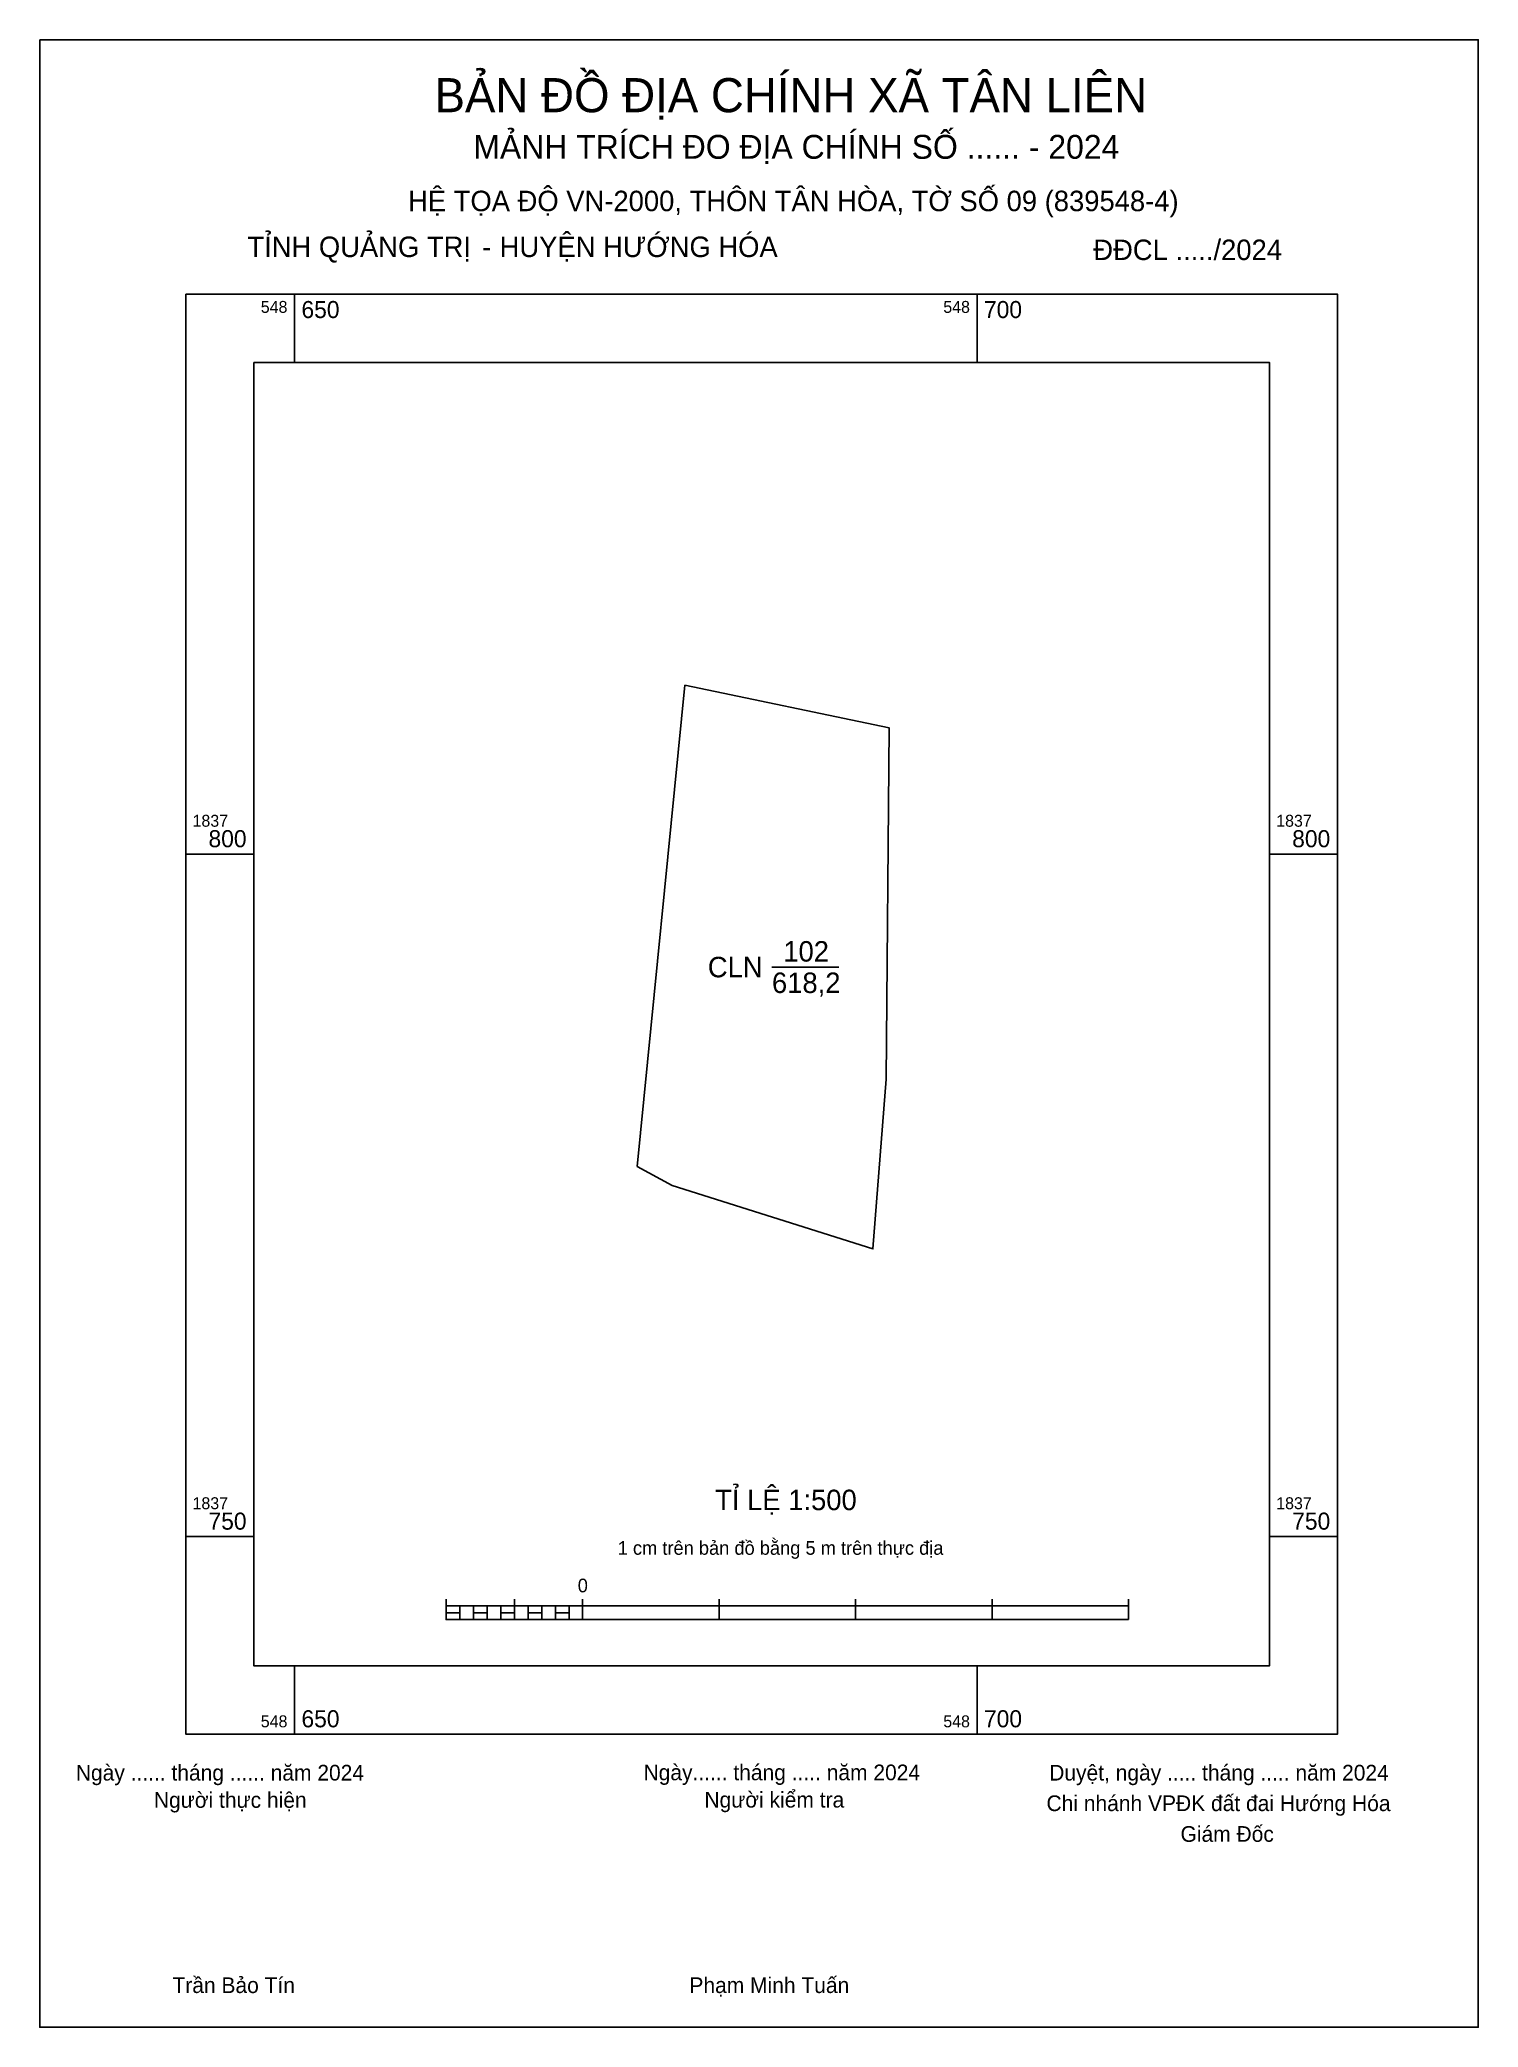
# Model space of a CAD drawing. Extents: x 548631 to 548737, y 1837714 to 1837860.
import ezdxf

# ---------------------------------------------------------------- set-up
doc = ezdxf.new("R2010")
doc.units = 0
for name, color, linetype in [('Level 1', 7, 'Continuous'), ('Level 10', 7, 'Continuous'), ('Level 13', 7, 'Continuous'), ('Level 2', 7, 'Continuous'), ('Level 6', 7, 'Continuous'), ('Level 62', 7, 'Continuous'), ('Level 63', 7, 'Continuous'), ('Level 9', 7, 'Continuous')]:
    doc.layers.add(name, color=color, linetype=linetype)

msp = doc.modelspace()

# ---------------------------------------------------------------- linework, layer by layer
at = {"layer": 'Level 1'}
for p, q in [((548631.33, 1837859.66), (548631.33, 1837859.66)), ((548736.71, 1837714.04), (548736.71, 1837714.04))]:
    msp.add_line(p, q, dxfattribs=at)
at = {"layer": 'Level 10'}
msp.add_lwpolyline([(548678.58, 1837812.38), (548693.55, 1837809.25), (548693.34, 1837783.5), (548692.37, 1837771.07), (548677.67, 1837775.72), (548675.09, 1837777.12)], close=True, dxfattribs=at)
at = {"layer": 'Level 2'}
msp.add_lwpolyline([(548631.33, 1837859.66), (548736.71, 1837859.66), (548736.71, 1837714.04), (548631.33, 1837714.04)], close=True, dxfattribs=at)
at = {"layer": 'Level 62'}
msp.add_lwpolyline([(548647.02, 1837836.02), (548721.41, 1837836.02), (548721.41, 1837740.52), (548647.02, 1837740.52)], close=True, dxfattribs=at)
at = {"layer": 'Level 63'}
for p, q in [((548631.33, 1837857.16), (548631.33, 1837859.66)), ((548631.33, 1837859.66), (548633.83, 1837859.66)), ((548631.33, 1837857.16), (548631.33, 1837859.66)), ((548631.33, 1837859.66), (548633.83, 1837859.66)), ((548734.21, 1837859.66), (548736.71, 1837859.66)), ((548734.21, 1837859.66), (548736.71, 1837859.66)), ((548736.71, 1837859.66), (548736.71, 1837857.16)), ((548736.71, 1837859.66), (548736.71, 1837857.16)), ((548631.33, 1837857.16), (548631.33, 1837857.16)), ((548631.33, 1837857.16), (548631.33, 1837857.16)), ((548650, 1837841.02), (548650, 1837836.02)), ((548700, 1837841.02), (548700, 1837836.02)), ((548642.02, 1837800), (548647.02, 1837800)), ((548721.41, 1837800), (548726.41, 1837800)), ((548642.02, 1837750), (548647.02, 1837750)), ((548721.41, 1837750), (548726.41, 1837750)), ((548661.1, 1837745.41), (548661.1, 1837743.91)), ((548661.1, 1837744.91), (548711.1, 1837744.91)), ((548662.1, 1837744.91), (548662.1, 1837743.91)), ((548663.1, 1837744.91), (548663.1, 1837743.91)), ((548664.1, 1837744.91), (548664.1, 1837743.91)), ((548665.1, 1837744.91), (548665.1, 1837743.91)), ((548666.1, 1837745.41), (548666.1, 1837743.91)), ((548666.1, 1837744.91), (548666.1, 1837743.91)), ((548667.1, 1837744.91), (548667.1, 1837743.91)), ((548668.1, 1837744.91), (548668.1, 1837743.91)), ((548669.1, 1837744.91), (548669.1, 1837743.91)), ((548670.1, 1837744.91), (548670.1, 1837743.91)), ((548671.1, 1837745.41), (548671.1, 1837743.91)), ((548671.1, 1837744.91), (548671.1, 1837743.91)), ((548681.1, 1837745.41), (548681.1, 1837743.91)), ((548691.1, 1837745.41), (548691.1, 1837743.91)), ((548701.1, 1837745.41), (548701.1, 1837743.91)), ((548711.1, 1837745.41), (548711.1, 1837743.91)), ((548661.1, 1837743.91), (548711.1, 1837743.91)), ((548650, 1837740.52), (548650, 1837735.52)), ((548700, 1837740.52), (548700, 1837735.52)), ((548631.33, 1837714.04), (548631.33, 1837716.54)), ((548631.33, 1837714.04), (548631.33, 1837716.54)), ((548736.71, 1837716.54), (548736.71, 1837714.04)), ((548736.71, 1837716.54), (548736.71, 1837714.04)), ((548633.83, 1837714.04), (548631.33, 1837714.04)), ((548633.83, 1837714.04), (548631.33, 1837714.04)), ((548736.71, 1837714.04), (548734.21, 1837714.04)), ((548736.71, 1837714.04), (548734.21, 1837714.04))]:
    msp.add_line(p, q, dxfattribs=at)
for points in [[(548642.02, 1837841.02), (548642.02, 1837735.52), (548726.41, 1837735.52), (548726.41, 1837841.02)], [(548661.1, 1837744.41), (548662.1, 1837744.41), (548662.1, 1837743.91), (548661.1, 1837743.91)], [(548661.1, 1837744.41), (548662.1, 1837744.41), (548662.1, 1837743.91), (548661.1, 1837743.91)], [(548663.1, 1837744.41), (548664.1, 1837744.41), (548664.1, 1837743.91), (548663.1, 1837743.91)], [(548665.1, 1837744.41), (548666.1, 1837744.41), (548666.1, 1837743.91), (548665.1, 1837743.91)], [(548667.1, 1837744.41), (548668.1, 1837744.41), (548668.1, 1837743.91), (548667.1, 1837743.91)], [(548669.1, 1837744.41), (548670.1, 1837744.41), (548670.1, 1837743.91), (548669.1, 1837743.91)]]:
    msp.add_lwpolyline(points, close=True, dxfattribs=at)
at = {"layer": 'Level 9'}
msp.add_line((548684.97, 1837791.72), (548689.87, 1837791.72), dxfattribs=at)

# ---------------------------------------------------------------- texts
at = {"layer": 'Level 13'}
for s, p in [('102', (548685.8, 1837792.12)), ('CLN', (548680.27, 1837790.97)), ('618,2', (548684.97, 1837789.82))]:
    msp.add_text(s, height=1.5, dxfattribs=at).set_placement(p)
at = {"layer": 'Level 6'}
for s, p in [('HỆ TỌA ÐỘ VN-2000, THÔN TÂN HÒA, TỜ SỐ 09 (839548-4)', (548658.31, 1837847.1)), ('TỈ LỆ 1:500', (548680.81, 1837751.93))]:
    msp.add_text(s, height=1.5, dxfattribs=at).set_placement(p)
at = {"layer": 'Level 63'}
for s, height, p in [('BẢN ĐỒ ĐỊA CHÍNH XÃ TÂN LIÊN', 2.5, (548660.25, 1837854.35)), ('MẢNH TRÍCH ĐO ĐỊA CHÍNH SỐ ...... - 2024', 1.75, (548663.09, 1837850.94)), ('TỈNH QUẢNG TRỊ', 1.5, (548646.54, 1837843.74)), (' HUYỆN HƯỚNG HÓA', 1.5, (548664.46, 1837843.74)), ('ĐĐCL ...../2024', 1.5, (548708.51, 1837843.52)), ('-', 1.5, (548663.73, 1837843.74)), ('548', 0.875, (548647.52, 1837839.65)), ('650', 1.25, (548650.5, 1837839.27)), ('548', 0.875, (548697.52, 1837839.65)), ('700', 1.25, (548700.5, 1837839.27)), ('1837', 0.875, (548642.52, 1837802)), ('1837', 0.875, (548721.91, 1837802)), ('800', 1.25, (548643.69, 1837800.5)), ('800', 1.25, (548723.08, 1837800.5)), ('1837', 0.875, (548642.52, 1837752)), ('1837', 0.875, (548721.91, 1837752)), ('750', 1.25, (548643.69, 1837750.5)), ('750', 1.25, (548723.08, 1837750.5)), ('1 cm trên bản đồ bằng 5 m trên thực địa', 1, (548673.67, 1837748.66)), ('0', 1, (548670.74, 1837745.91)), ('650', 1.25, (548650.5, 1837736.02)), ('700', 1.25, (548700.5, 1837736.02)), ('548', 0.875, (548647.52, 1837736.02)), ('548', 0.875, (548697.52, 1837736.02)), ('Ngày ...... tháng ...... năm 2024', 1.15, (548633.97, 1837732.12)), ('Ngày...... tháng ..... năm 2024', 1.15, (548675.56, 1837732.14)), ('Duyệt, ngày ..... tháng ..... năm 2024', 1.15, (548705.28, 1837732.12)), ('Người kiểm tra', 1.15, (548680.02, 1837730.14)), ('Người thực hiện', 1.15, (548639.69, 1837730.12)), ('Chi nhánh VPĐK đất đai Hướng Hóa', 1.15, (548705.08, 1837729.88)), ('Giám Đốc', 1.15, (548714.9, 1837727.63)), ('Trần Bảo Tín', 1.15, (548641.05, 1837716.55)), ('Phạm Minh Tuấn', 1.15, (548678.92, 1837716.55))]:
    msp.add_text(s, height=height, dxfattribs=at).set_placement(p)

doc.saveas('drawing.dxf')
